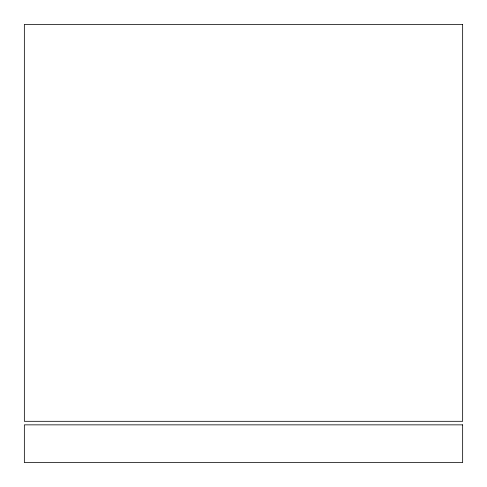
<?xml version="1.0" encoding="UTF-8"?>
<svg xmlns="http://www.w3.org/2000/svg" width="487" height="487" viewBox="0 0 487 487"><rect width="100%" height="100%" fill="white"/><g stroke="black" fill="none" stroke-linecap="round" stroke-linejoin="round"><path stroke-width="0.73" d="M462.65 24.405L24.35 24.405L24.35 421.31L462.65 421.31L462.65 24.405M462.65 424.853L24.35 424.853L24.35 462.595L462.65 462.595L462.65 424.853"/></g></svg>
